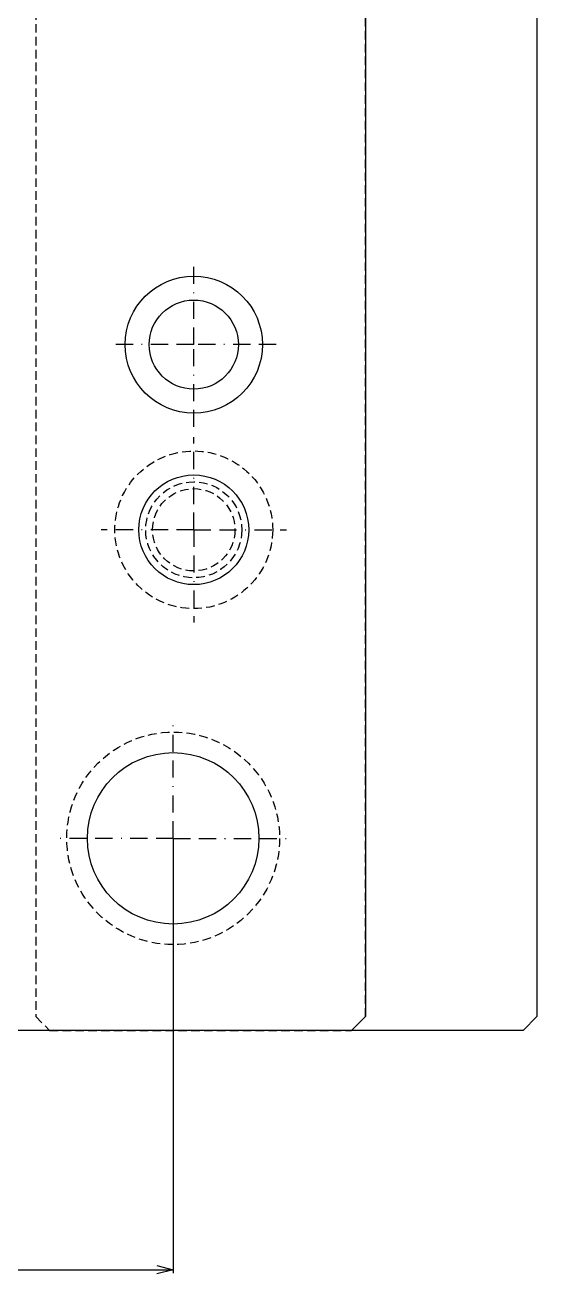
# Model space of a CAD drawing. Extents: x -430 to 437, y -440 to 538.
# Drawn here: x 291.8 to 366.3, y -426.6 to -244 of the extents above; entities that cross this region are included whole.
import ezdxf

# ---------------------------------------------------------------- set-up
doc = ezdxf.new("R2010")
doc.units = 0
doc.linetypes.add('BORDER', pattern=[8.75, 2.5, -1.25, 2.5, -1.25, 0, -1.25])
doc.linetypes.add('HIDDEN', pattern=[1.875, 1.25, -0.625])
doc.layers.add('1', color=7, linetype='CONTINUOUS')
doc.layers.add('3', color=7, linetype='CONTINUOUS')
doc.styles.add('EXCESS_STANDARD', font='txt', dxfattribs={"height": 0.2, "bigfont": 'BIGFONT'})
doc.dimstyles.new('ISO-25', dxfattribs={"dimtxt": 4, "dimasz": 2.4, "dimexe": 0.18, "dimexo": 0.3, "dimgap": 0.2, "dimtad": 1, "dimtih": 1, "dimtoh": 1, "dimzin": 12, "dimcen": 0.09, "dimazin": 3, "dimtfac": 0.5, "dimtofl": 0, "dimtmove": 0, "dimatfit": 3})

# ---------------------------------------------------------------- blocks, each defined once
blk = doc.blocks.new('*D40')
at = {"layer": '1', "color": 50, "linetype": 'CONTINUOUS'}
for p, q in [((313.33, -362.9), (313.33, -426.02)), ((216.33, -392.9), (216.33, -426.02)), ((216.33, -425.52), (218.73, -424.92)), ((310.93, -424.92), (313.33, -425.52)), ((218.73, -426.12), (216.33, -425.52)), ((216.33, -425.52), (313.33, -425.52)), ((313.33, -425.52), (310.93, -426.12))]:
    blk.add_line(p, q, dxfattribs=at)
at = {"layer": '1', "color": 7, "linetype": 'CONTINUOUS', "style": 'EXCESS_STANDARD', "width": 0.8}
blk.add_text('97', height=4, dxfattribs=at).set_placement((261.63, -425.32))

msp = doc.modelspace()

# ---------------------------------------------------------------- linework, layer by layer
at = {"layer": '1', "color": 7, "linetype": 'HIDDEN'}
for p, q in [((293.3318, 7.3982), (293.3318, -388.6018)), ((341.3318, -388.6018), (341.3318, 7.3982)), ((293.3318, -388.6018), (295.3318, -390.6018)), ((339.3318, -390.6018), (341.3318, -388.6018)), ((295.3318, -390.6018), (339.3318, -390.6018))]:
    msp.add_line(p, q, dxfattribs=at)
at = {"layer": '1', "color": 7, "linetype": 'CONTINUOUS'}
for p, q in [((341.3318, 7.3982), (341.3318, -388.6018)), ((366.3318, 7.3982), (366.3318, -388.6018)), ((341.3318, -388.6018), (339.3318, -390.6018)), ((366.3318, -388.6018), (364.3318, -390.6018)), ((364.3318, -390.6018), (68.3318, -390.6018)), ((339.3318, -390.6018), (93.3318, -390.6018))]:
    msp.add_line(p, q, dxfattribs=at)
at = {"layer": '1', "color": 141, "linetype": 'BORDER'}
for p, q in [((316.3318, -290.6018), (316.3318, -278.6018)), ((316.3318, -290.6018), (304.3318, -290.6018)), ((328.3318, -290.6018), (316.3318, -290.6018)), ((316.3318, -302.6018), (316.3318, -290.6018)), ((316.3318, -317.6018), (316.3318, -304.1018)), ((316.3318, -317.6018), (302.8318, -317.6018)), ((316.3318, -317.6018), (329.8318, -317.6018)), ((316.3318, -317.6018), (316.3318, -331.1018))]:
    msp.add_line(p, q, dxfattribs=at)
at = {"layer": '1', "color": 7, "linetype": 'CONTINUOUS'}
for centre, radius in [((316.3318, -290.6018), 10), ((316.3318, -290.6018), 6.5), ((316.3318, -317.6018), 8)]:
    msp.add_circle(centre, radius, dxfattribs=at)
at = {"layer": '1', "color": 2, "linetype": 'HIDDEN'}
msp.add_circle((316.3318, -317.6018), 11.5, dxfattribs=at)
at = {"layer": '3', "color": 141, "linetype": 'BORDER'}
for q in [(313.3318, -345.1018), (295.8318, -362.6018), (330.8318, -362.6018), (313.3318, -380.1018)]:
    msp.add_line((313.3318, -362.6018), q, dxfattribs=at)
at = {"layer": '3', "color": 150, "linetype": 'HIDDEN'}
msp.add_circle((316.3318, -317.6018), 7, dxfattribs=at)
at = {"layer": '3', "color": 7, "linetype": 'HIDDEN'}
msp.add_circle((316.3318, -317.6018), 6, dxfattribs=at)
at = {"layer": '3', "color": 2, "linetype": 'HIDDEN'}
msp.add_circle((313.3318, -362.6018), 15.5, dxfattribs=at)
at = {"layer": '3', "color": 1, "linetype": 'CONTINUOUS'}
msp.add_circle((313.3318, -362.6018), 12.5, dxfattribs=at)

# ---------------------------------------------------------------- dimensions: what is measured, and where the dimension line sits
at = {"layer": '1'}
dim = msp.add_linear_dim(base=(313.3318, -425.5185), p1=(216.3318, -392.6018), p2=(313.3318, -362.6018), dimstyle='ISO-25', override={"dimtxt": 2, "dimasz": 2.4, "dimdec": 3, "dimzin": 0, "dimtol": 0, "dimlim": 0, "dimtdec": 3, "dimtzin": 8}, dxfattribs=at)
dim.commit()
dim.dimension.update_dxf_attribs({"geometry": '*D40', "text_midpoint": (264.8318, -423.3185), "dimtype": 128})

doc.saveas('drawing.dxf')
